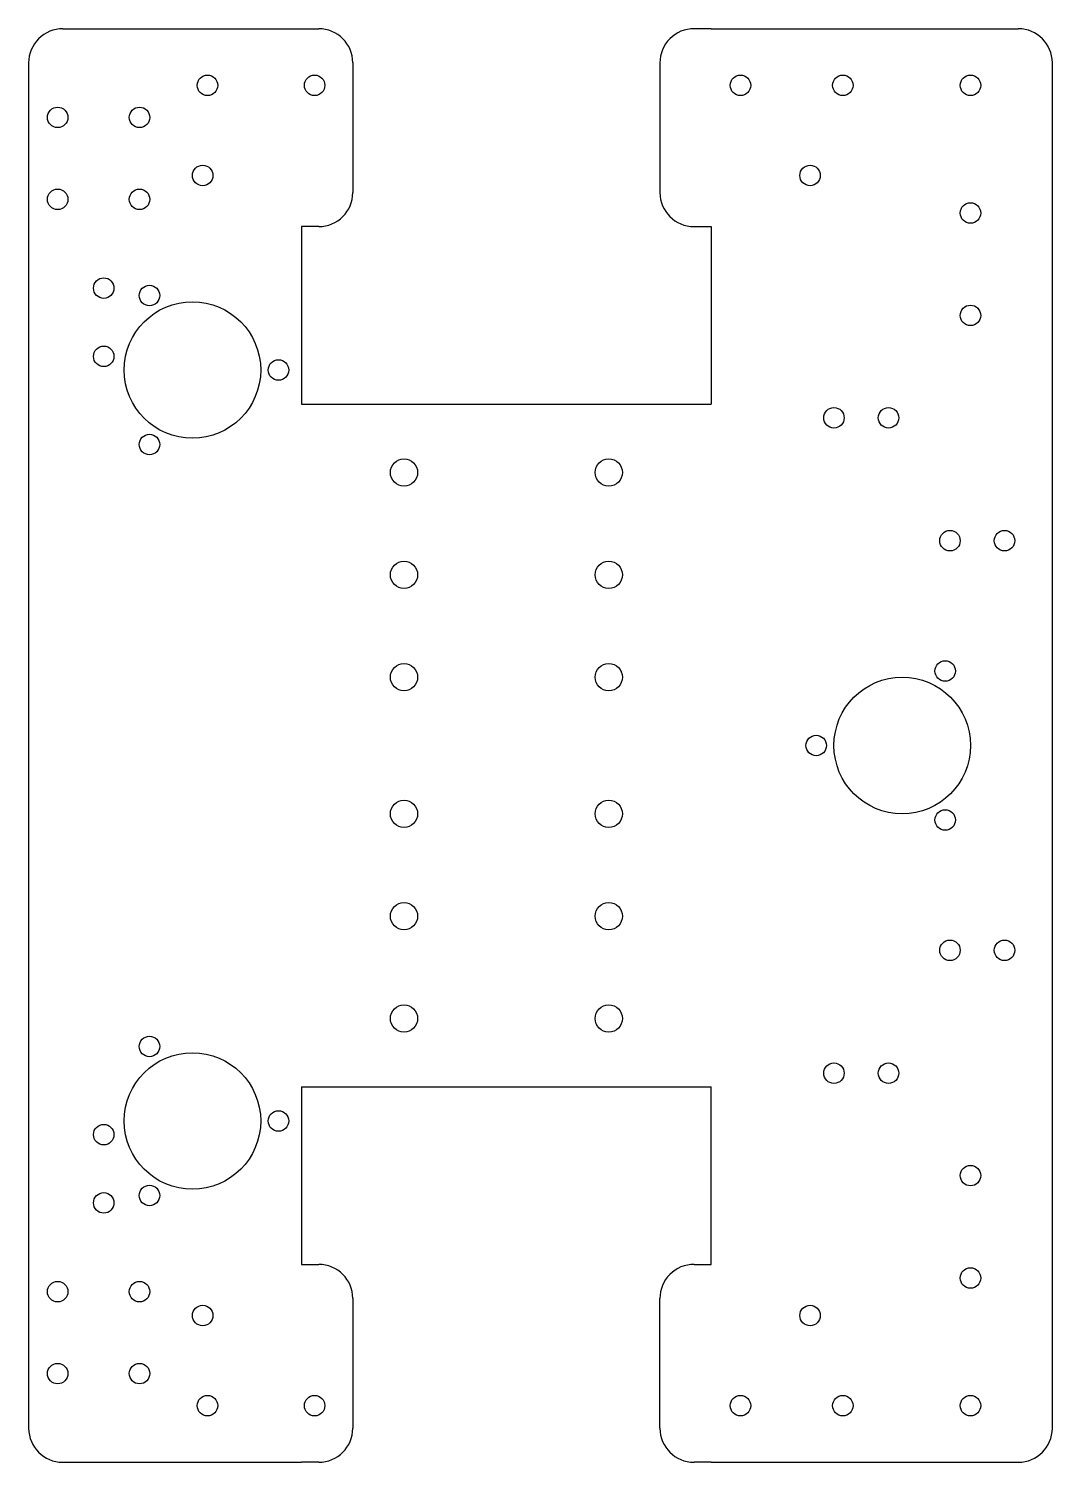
# Model space of a CAD drawing. Extents: x 40 to 190, y -254 to -44.
import ezdxf

# ---------------------------------------------------------------- set-up
doc = ezdxf.new("R2010")
doc.units = 0

# ---------------------------------------------------------------- blocks, each defined once
blk = doc.blocks.new('Ortho1')
at = {"color": 0, "linetype": 'BYBLOCK'}
for p, q in [((205, 150), (5, 150)), ((0, 100), (0, 145)), ((210, 100), (210, 145)), ((0, 100), (0, 97.5)), ((29, 100), (55, 100)), ((29, 97.5), (29, 100)), ((55, 40), (55, 100)), ((155, 40), (155, 100)), ((181, 100), (155, 100)), ((181, 97.5), (181, 100)), ((210, 100), (210, 97.5)), ((5, 92.5), (24, 92.5)), ((205, 92.5), (186, 92.5)), ((5, 47.5), (24, 47.5)), ((186, 47.5), (205, 47.5)), ((0, 40), (0, 42.5)), ((29, 42.5), (29, 40)), ((181, 40), (181, 42.5)), ((210, 42.5), (210, 40)), ((0, 5), (0, 40)), ((29, 40), (55, 40)), ((155, 40), (181, 40)), ((210, 5), (210, 40)), ((5, 0), (205, 0))]:
    blk.add_line(p, q, dxfattribs=at)
for centre, radius in [((75, 143), 1.5), ((135, 143), 1.5), ((8.3, 138), 1.5), ((27, 138), 1.5), ((42, 138), 1.5), ((168, 138), 1.5), ((183, 138), 1.5), ((201.7, 138), 1.5), ((105, 128), 10), ((75, 135), 1.5), ((94.088, 134.3), 1.5), ((115.912, 134.3), 1.5), ((135, 135), 1.5), ((57, 126), 1.5), ((153, 126), 1.5), ((8.3, 119.3), 1.5), ((201.7, 119.3), 1.5), ((57, 118), 1.5), ((153, 118), 1.5), ((21.5, 114.5), 1.5), ((105, 115.4), 1.5), ((188.5, 114.5), 1.5), ((8.3, 104.3), 1.5), ((201.7, 104.3), 1.5), ((65, 85), 2), ((80, 85), 2), ((95, 85), 2), ((115, 85), 2), ((130, 85), 2), ((145, 85), 2), ((65, 55), 2), ((80, 55), 2), ((95, 55), 2), ((115, 55), 2), ((130, 55), 2), ((145, 55), 2), ((8.3, 41.9), 1.5), ((201.7, 41.9), 1.5), ((50, 36.6), 1.5), ((160, 36.6), 1.5), ((50, 24), 10), ((160, 24), 10), ((8.3, 26.2), 1.5), ((201.7, 26.2), 1.5), ((21.5, 25.5), 1.5), ((188.5, 25.5), 1.5), ((39.088, 17.7), 1.5), ((60.912, 17.7), 1.5), ((149.088, 17.7), 1.5), ((170.912, 17.7), 1.5), ((13, 16.25), 1.5), ((25, 16.25), 1.5), ((185, 16.25), 1.5), ((197, 16.25), 1.5), ((38, 11), 1.5), ((48, 11), 1.5), ((162, 11), 1.5), ((172, 11), 1.5), ((13, 4.25), 1.5), ((25, 4.25), 1.5), ((185, 4.25), 1.5), ((197, 4.25), 1.5)]:
    blk.add_circle(centre, radius, dxfattribs=at)
for centre, start, end in [((5, 145), 90, 180), ((205, 145), 0, 90), ((5, 97.5), 180, -90), ((24, 97.5), -90, 0), ((186, 97.5), 180, -90), ((205, 97.5), -90, 0), ((5, 42.5), 90, 180), ((24, 42.5), 0, 90), ((186, 42.5), 90, 180), ((205, 42.5), 0, 90), ((5, 5), 180, -90), ((205, 5), -90, 0)]:
    blk.add_arc(centre, 5, start, end, dxfattribs=at)

msp = doc.modelspace()

# ---------------------------------------------------------------- block references
at = {"rotation": -90.0000026563}
msp.add_blockref('Ortho1', (40, -43.5), dxfattribs=at)

doc.saveas('drawing.dxf')
